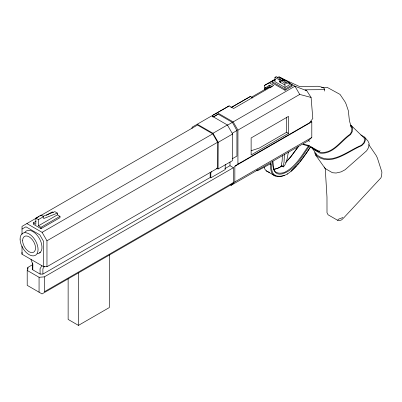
<?xml version="1.0" encoding="UTF-8"?>
<svg xmlns="http://www.w3.org/2000/svg" width="402" height="402" viewBox="0 0 402 402"><rect width="100%" height="100%" fill="white"/><g stroke="black" fill="none" stroke-linecap="round" stroke-linejoin="round"><path stroke-width="0.6" d="M39.924 216.04L197.513 125.052L212.733 133.836L217.598 142.263L217.598 168.202L46.964 266.717L43.677 266.717L22.015 254.21L22.015 252.31M32.743 262.938L32.743 269.817L40.125 274.079L42.888 274.079L42.888 268.797L44.476 266.265M42.888 274.079L210.196 177.483L210.196 172.202M210.196 177.483L210.824 177.845L210.824 172.749L211.467 171.694M225.231 164.433L225.231 169.528L210.824 177.845M32.788 264.581L27.904 267.4L27.205 270.43L27.205 285.345L42.034 293.907L231.14 184.724L233.411 182.608L233.411 167.689L229.999 165.689L229.999 162.031M230.18 184.659L231.22 185.262L234.838 181.895L234.838 166.262L237.929 164.106L237.929 130.107L233.15 121.896L217.296 112.741L212.517 115.439L212.517 116.65M216.467 168.126L218.055 168.996L218.196 142.323L212.98 133.288L197.266 124.213M192.055 128.474L192.05 127.228L211.668 115.897L227.386 124.972L232.602 134.007L232.462 160.679L218.055 168.996M284.978 87.455L284.978 85.033L279.485 81.862L279.109 79.747L274.948 77.345L274.943 81.661L284.978 87.455L289.199 85.018L289.199 82.596L279.164 76.802L277.043 77.541M280.43 82.41L280.822 80.737L282.083 80.008L286.244 82.41L286.546 83.521L289.199 82.596M284.978 85.033L284.983 83.139L280.822 80.737M32.743 269.817L32.828 264.581L30.974 259.375M282.435 155.654L282.109 161.252L281.189 165.478L283.445 166.905C287.048 163.031 287.335 156.936 288.43 151.931M284.405 154.328L284.028 162.363L283.114 166.584L283.445 166.905M309.259 146.313L309.279 145.554L303.143 144.112L303.058 144.509L309.259 146.313C301.746 156.539 295.073 170.428 281.887 173.945C273.687 175.684 272.536 167.322 272.797 161.177C273.496 164.659 272.571 168.956 275.214 171.719C277.847 173.719 281.405 173.393 284.37 172.413C295.41 167.061 301.721 155.544 308.51 145.851L309.279 145.554M41.898 265.682L40.039 268.747L40.125 274.079M320.118 150.569L319.364 151.469L311.042 146.79L310.424 147.127C303.902 156.971 297.239 167.353 287.309 174.096M325.243 168.473L326.982 197.146L327.002 212.748L328.097 214.794L337.63 220.296L338.323 219.286L342.881 217.512M298.108 146.795L290.586 156.916L286.726 161.338M298.279 146.805L290.817 156.845L285.656 162.524M299.812 161.875L306.887 152.308L310.279 147.077L311.042 146.79M296.636 165.614L291.023 171.358M297.455 164.679L299.083 162.815M310.826 121.268L311.801 121.826L311.801 137.459L308.183 140.826L231.22 185.262M281.681 165.92L279.822 167.287L276.847 168.674M282.063 165.704C279.676 167.634 276.682 168.976 273.591 169.106M214.025 116.696L218.085 114.123L232.361 122.369L236.929 130.534L236.929 156.076L232.271 158.765M265.029 89.822L265.008 87.988L266.154 87.304M272.275 86.646L269.913 85.184L268.732 85.887L271.204 87.425M287.747 173.84C283.998 175.965 279.465 177.463 275.204 176.021C270.219 174.222 270.832 168.136 270.275 163.9L271.169 163.9C271.737 168.016 271.079 173.96 275.943 175.714C278.712 176.654 281.681 176.277 284.415 175.393M274.948 77.345L276.209 76.621L280.37 79.023L281.058 80.35L283.706 79.425L281.596 80.646M212.517 115.439L229.18 105.882L233.678 108.475L273.687 85.375L269.194 82.782L264.416 85.475L264.416 89.716M264.416 85.475L275.375 79.159M217.296 112.741L229.18 105.882M269.194 82.782L274.928 79.47M288.837 83.174L292.073 85.038L292.073 86.194L285.013 90.274L272.069 82.802L272.069 81.646L275.325 79.762M57.416 214.859L59.978 216.341L59.978 217.688L40.989 228.653L33.291 224.205L33.291 222.864L35.853 224.346L35.853 218.125L41.115 215.09L43.682 216.572L43.682 218.547L57.416 213.12L57.416 214.859L38.421 225.823L38.421 219.608L43.682 216.572M38.863 216.648L22.015 226.376L22.015 234.406M212.904 117.113L218.085 114.123M230.979 107.666L250.406 96.47L252.883 98.008M279.109 79.747L280.37 79.023M22.015 229.06L25.919 226.808L39.773 234.808L43.677 241.567L43.677 266.717M33.291 222.864L36.004 221.296M46.31 215.341L52.28 211.899L53.305 212.492M251.275 97.304L269.059 87.033L270.33 87.872M279.485 81.862L280.541 81.254M283.596 80.581L284.651 79.973L283.063 80.526M284.983 83.139L286.244 82.41M38.421 225.823L40.989 227.306L59.978 216.341M272.069 81.646L285.013 89.118L292.073 85.038M212.98 133.288L227.386 124.972M227.185 125.359L232.361 122.369M233.15 121.896L294.947 86.214L306.756 90.736L311.088 97.44L312.811 118.469L309.555 122.756L237.929 164.106M26.879 223.567L42.099 232.351L212.733 133.836M232.271 133.223L236.929 130.534M237.929 130.107L299.726 94.43L311.088 97.44M46.964 266.717L46.964 240.778L217.598 142.263M218.196 142.323L232.602 134.007M286.626 117.103L286.626 132.278L259.3 148.057L251.144 150.745M224.808 168.684L229.999 165.689M288.51 133.369L251.129 154.951L251.129 137.956L288.51 116.369L288.51 133.369L286.626 132.278M234.838 166.262L311.801 121.826M27.205 270.43L39.064 277.274L44.305 276.872L233.411 167.689M233.411 182.608L44.305 291.787L44.305 276.872M234.838 181.895L311.801 137.459M68.134 278.867L68.134 319.419L78.46 325.379L109.299 307.575L109.299 254.551M231.009 107.6L250.406 96.47M265.843 88.857L269.059 87.033M265.008 87.988L269.913 85.184M270.677 163.664L257.587 170.78L256.536 170.172L257.632 170.77L257.531 169.599M279.094 77.063L299.224 86.4L318.077 86.269L321.329 87.003A3.814 1.035 18.5 0 1 324.54 88.852L324.565 89.395L323.967 89.666L305.108 89.797L306.756 90.736M39.411 252.556L40.371 252.17M37.431 253.873L39.888 252.878L41.446 250.667A13.015 7.512 60 0 0 39.863 239.366A12.914 7.457 60 0 0 25.874 231.291A13.015 7.512 60 0 0 24.823 232.487M42.828 216.387L54.848 211.638L57.416 213.12M273.998 169.388L276.28 168.82M310.424 147.127L318.193 151.509L319.364 151.469M321.464 87.425L327.112 87.329L340.022 94.395L344.986 101.766L346.037 103.912L348.323 110.661L349.398 120.62L351.237 127.178M270.275 163.9L271.169 163.9M337.63 220.296L339.353 220.608L341.635 219.889L343.886 217.698L380.95 177.84L381.629 175.734L381.9 172.076L377.347 157.911L376.171 155.509L368.76 144.63M269.737 172.322C267.064 171.981 264.566 169.94 264.184 167.202M308.299 140.589L309.801 141.343M310.143 146.881L318.193 151.509M280.681 77.978L281.737 78.591M282.792 79.199L285.963 81.028M287.023 81.641L294.947 86.214L299.726 94.43M317.866 150.921L320.369 152.363C333.152 153.926 340.65 140.514 349.991 134.338L351.584 131.7L351.896 128.489L350.755 126.369M281.189 165.478L283.114 166.584M266.154 170.785L275.204 176.021M35.853 218.125L38.421 219.608M350.348 125.082L351.373 125.675L363.921 137.78L364.81 139.926L363.704 142.951L361.187 145.408C347.67 150.745 330.65 166.714 316.248 154.303L312.274 147.931M312.691 148.941L319.912 153.112C333.152 154.745 341.017 141.032 350.609 134.519L352.328 131.529L352.629 128.017L351.373 125.675M314.605 152.554L315.575 154.931L325.117 168.493L332.439 172.724L336.122 173.026L341.127 171.855L345.082 169.765L366.674 150.755L368.634 147.393L369.131 143.544L367.92 141.001L364.544 137.102L360.855 134.926M315.575 154.931C330.389 167.704 347.951 151.147 361.785 145.63L364.443 142.831L365.554 139.484L364.544 137.102M42.099 232.351L46.964 240.778M324.374 166.971L325.117 168.493M315.816 153.217L316.248 154.303M324.565 89.395L324.57 91.108M285.013 89.118L285.013 90.274M78.46 272.978L78.46 325.379M40.989 227.306L40.989 228.653M39.064 277.274L39.064 292.189M27.904 267.4L27.904 269.265M22.015 246.135L22.015 254.21M20.1 239.1A12.703 7.331 60 0 0 33.572 255.858A12.703 7.331 60 0 0 33.572 237.899A12.703 7.331 60 0 0 20.1 239.1M22.623 240.557A9.135 5.276 60 0 0 32.311 252.612A9.135 5.276 60 0 0 32.311 239.687A9.135 5.276 60 0 0 22.623 240.557"/></g></svg>
